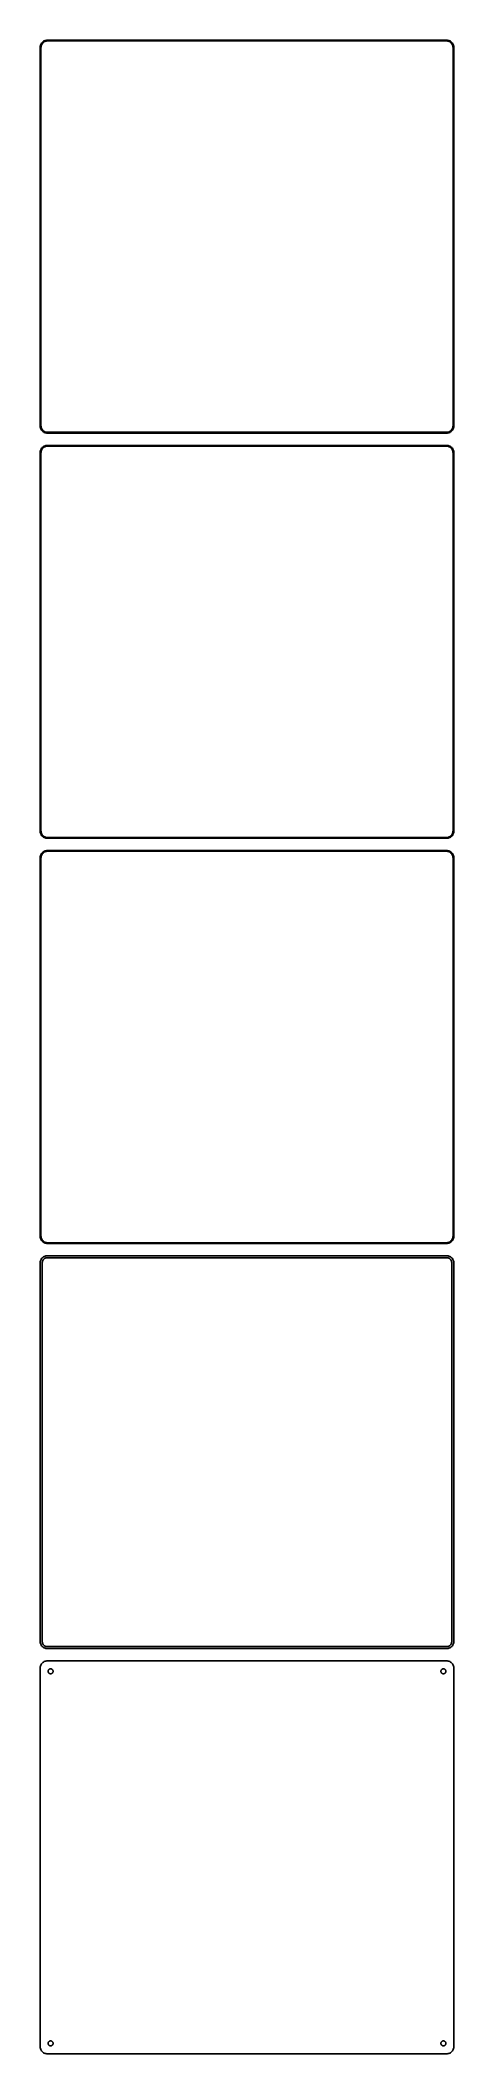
# Model space of a CAD drawing. Header units: metres. Extents: x -150 to 150, y 1034 to 2494.
import ezdxf

# ---------------------------------------------------------------- set-up
doc = ezdxf.new("R2010")
doc.units = ezdxf.units.M

msp = doc.modelspace()

# ---------------------------------------------------------------- linework, layer by layer
for p, q in [((-149.961, 2490.13), (-150, 2489.5)), ((-150, 2489.5), (-150, 2214.5)), ((-149.843, 2490.74), (-149.961, 2490.13)), ((-149.649, 2491.34), (-149.843, 2490.74)), ((-149.382, 2491.91), (-149.649, 2491.34)), ((-149.5, 2489.25), (-149.463, 2489.85)), ((-149.5, 2214.75), (-149.5, 2489.25)), ((-149.463, 2489.85), (-149.351, 2490.43)), ((-149.045, 2492.44), (-149.382, 2491.91)), ((-149.351, 2490.43), (-149.166, 2491)), ((-149.166, 2491), (-148.912, 2491.54)), ((-148.645, 2492.92), (-149.045, 2492.44)), ((-148.912, 2491.54), (-148.593, 2492.04)), ((-148.187, 2493.35), (-148.645, 2492.92)), ((-148.593, 2492.04), (-148.213, 2492.5)), ((-148.213, 2492.5), (-147.778, 2492.91)), ((-147.679, 2493.72), (-148.187, 2493.35)), ((-147.778, 2492.91), (-147.295, 2493.26)), ((-147.129, 2494.02), (-147.679, 2493.72)), ((-147.295, 2493.26), (-146.772, 2493.55)), ((-146.545, 2494.26), (-147.129, 2494.02)), ((-146.772, 2493.55), (-146.218, 2493.77)), ((-145.937, 2494.41), (-146.545, 2494.26)), ((-146.218, 2493.77), (-145.64, 2493.92)), ((-145.314, 2494.49), (-145.937, 2494.41)), ((-145.64, 2493.92), (-145.048, 2493.99)), ((145.314, 2494.49), (-145.314, 2494.49)), ((-145.048, 2493.99), (145.048, 2493.99)), ((145.048, 2493.99), (145.64, 2493.92)), ((145.937, 2494.41), (145.314, 2494.49)), ((145.64, 2493.92), (146.218, 2493.77)), ((146.545, 2494.26), (145.937, 2494.41)), ((146.218, 2493.77), (146.772, 2493.55)), ((147.129, 2494.02), (146.545, 2494.26)), ((146.772, 2493.55), (147.295, 2493.26)), ((147.679, 2493.72), (147.129, 2494.02)), ((147.295, 2493.26), (147.778, 2492.91)), ((148.187, 2493.35), (147.679, 2493.72)), ((147.778, 2492.91), (148.213, 2492.5)), ((148.645, 2492.92), (148.187, 2493.35)), ((148.213, 2492.5), (148.593, 2492.04)), ((148.593, 2492.04), (148.912, 2491.54)), ((149.045, 2492.44), (148.645, 2492.92)), ((148.912, 2491.54), (149.166, 2491)), ((149.382, 2491.91), (149.045, 2492.44)), ((149.166, 2491), (149.351, 2490.43)), ((149.351, 2490.43), (149.463, 2489.85)), ((149.649, 2491.34), (149.382, 2491.91)), ((149.463, 2489.85), (149.5, 2489.25)), ((149.5, 2489.25), (149.5, 2214.75)), ((149.843, 2490.74), (149.649, 2491.34)), ((149.961, 2490.13), (149.843, 2490.74)), ((150, 2489.5), (149.961, 2490.13)), ((150, 2214.5), (150, 2489.5)), ((-150, 2214.5), (-149.961, 2213.87)), ((-149.961, 2213.87), (-149.843, 2213.26)), ((-149.843, 2213.26), (-149.649, 2212.66)), ((-149.649, 2212.66), (-149.382, 2212.09)), ((-149.463, 2214.15), (-149.5, 2214.75)), ((-149.351, 2213.57), (-149.463, 2214.15)), ((-149.382, 2212.09), (-149.045, 2211.56)), ((-149.166, 2213), (-149.351, 2213.57)), ((-148.912, 2212.46), (-149.166, 2213)), ((-149.045, 2211.56), (-148.645, 2211.08)), ((-148.593, 2211.96), (-148.912, 2212.46)), ((-148.645, 2211.08), (-148.187, 2210.65)), ((-148.213, 2211.5), (-148.593, 2211.96)), ((-147.778, 2211.09), (-148.213, 2211.5)), ((-148.187, 2210.65), (-147.679, 2210.28)), ((-147.295, 2210.74), (-147.778, 2211.09)), ((-147.679, 2210.28), (-147.129, 2209.98)), ((-146.772, 2210.45), (-147.295, 2210.74)), ((-147.129, 2209.98), (-146.545, 2209.74)), ((-146.218, 2210.23), (-146.772, 2210.45)), ((-146.545, 2209.74), (-145.937, 2209.59)), ((-145.64, 2210.08), (-146.218, 2210.23)), ((-145.937, 2209.59), (-145.314, 2209.51)), ((-145.048, 2210.01), (-145.64, 2210.08)), ((-145.314, 2209.51), (145.314, 2209.51)), ((145.048, 2210.01), (-145.048, 2210.01)), ((145.64, 2210.08), (145.048, 2210.01)), ((145.314, 2209.51), (145.937, 2209.59)), ((146.218, 2210.23), (145.64, 2210.08)), ((145.937, 2209.59), (146.545, 2209.74)), ((146.772, 2210.45), (146.218, 2210.23)), ((146.545, 2209.74), (147.129, 2209.98)), ((147.295, 2210.74), (146.772, 2210.45)), ((147.129, 2209.98), (147.679, 2210.28)), ((147.778, 2211.09), (147.295, 2210.74)), ((147.679, 2210.28), (148.187, 2210.65)), ((148.213, 2211.5), (147.778, 2211.09)), ((148.187, 2210.65), (148.645, 2211.08)), ((148.593, 2211.96), (148.213, 2211.5)), ((148.912, 2212.46), (148.593, 2211.96)), ((148.645, 2211.08), (149.045, 2211.56)), ((149.166, 2213), (148.912, 2212.46)), ((149.045, 2211.56), (149.382, 2212.09)), ((149.351, 2213.57), (149.166, 2213)), ((149.463, 2214.15), (149.351, 2213.57)), ((149.382, 2212.09), (149.649, 2212.66)), ((149.5, 2214.75), (149.463, 2214.15)), ((149.649, 2212.66), (149.843, 2213.26)), ((149.843, 2213.26), (149.961, 2213.87)), ((149.961, 2213.87), (150, 2214.5)), ((-149.961, 2196.13), (-150, 2195.5)), ((-150, 2195.5), (-150, 1920.5)), ((-149.843, 2196.74), (-149.961, 2196.13)), ((-149.649, 2197.34), (-149.843, 2196.74)), ((-149.382, 2197.91), (-149.649, 2197.34)), ((-149.5, 2195.25), (-149.463, 2195.85)), ((-149.5, 1920.75), (-149.5, 2195.25)), ((-149.463, 2195.85), (-149.351, 2196.43)), ((-149.045, 2198.44), (-149.382, 2197.91)), ((-149.351, 2196.43), (-149.166, 2197)), ((-149.166, 2197), (-148.912, 2197.54)), ((-148.645, 2198.92), (-149.045, 2198.44)), ((-148.912, 2197.54), (-148.593, 2198.04)), ((-148.187, 2199.35), (-148.645, 2198.92)), ((-148.593, 2198.04), (-148.213, 2198.5)), ((-148.213, 2198.5), (-147.778, 2198.91)), ((-147.679, 2199.72), (-148.187, 2199.35)), ((-147.778, 2198.91), (-147.295, 2199.26)), ((-147.129, 2200.02), (-147.679, 2199.72)), ((-147.295, 2199.26), (-146.772, 2199.55)), ((-146.545, 2200.26), (-147.129, 2200.02)), ((-146.772, 2199.55), (-146.218, 2199.77)), ((-145.937, 2200.41), (-146.545, 2200.26)), ((-146.218, 2199.77), (-145.64, 2199.92)), ((-145.314, 2200.49), (-145.937, 2200.41)), ((-145.64, 2199.92), (-145.048, 2199.99)), ((145.314, 2200.49), (-145.314, 2200.49)), ((-145.048, 2199.99), (145.048, 2199.99)), ((145.048, 2199.99), (145.64, 2199.92)), ((145.937, 2200.41), (145.314, 2200.49)), ((145.64, 2199.92), (146.218, 2199.77)), ((146.545, 2200.26), (145.937, 2200.41)), ((146.218, 2199.77), (146.772, 2199.55)), ((147.129, 2200.02), (146.545, 2200.26)), ((146.772, 2199.55), (147.295, 2199.26)), ((147.679, 2199.72), (147.129, 2200.02)), ((147.295, 2199.26), (147.778, 2198.91)), ((148.187, 2199.35), (147.679, 2199.72)), ((147.778, 2198.91), (148.213, 2198.5)), ((148.645, 2198.92), (148.187, 2199.35)), ((148.213, 2198.5), (148.593, 2198.04)), ((148.593, 2198.04), (148.912, 2197.54)), ((149.045, 2198.44), (148.645, 2198.92)), ((148.912, 2197.54), (149.166, 2197)), ((149.382, 2197.91), (149.045, 2198.44)), ((149.166, 2197), (149.351, 2196.43)), ((149.351, 2196.43), (149.463, 2195.85)), ((149.649, 2197.34), (149.382, 2197.91)), ((149.463, 2195.85), (149.5, 2195.25)), ((149.5, 2195.25), (149.5, 1920.75)), ((149.843, 2196.74), (149.649, 2197.34)), ((149.961, 2196.13), (149.843, 2196.74)), ((150, 2195.5), (149.961, 2196.13)), ((150, 1920.5), (150, 2195.5)), ((-150, 1920.5), (-149.961, 1919.87)), ((-149.961, 1919.87), (-149.843, 1919.26)), ((-149.843, 1919.26), (-149.649, 1918.66)), ((-149.649, 1918.66), (-149.382, 1918.09)), ((-149.463, 1920.15), (-149.5, 1920.75)), ((-149.351, 1919.57), (-149.463, 1920.15)), ((-149.382, 1918.09), (-149.045, 1917.56)), ((-149.166, 1919), (-149.351, 1919.57)), ((-148.912, 1918.46), (-149.166, 1919)), ((-149.045, 1917.56), (-148.645, 1917.08)), ((-148.593, 1917.96), (-148.912, 1918.46)), ((-148.645, 1917.08), (-148.187, 1916.65)), ((-148.213, 1917.5), (-148.593, 1917.96)), ((-147.778, 1917.09), (-148.213, 1917.5)), ((-148.187, 1916.65), (-147.679, 1916.28)), ((-147.295, 1916.74), (-147.778, 1917.09)), ((-147.679, 1916.28), (-147.129, 1915.98)), ((-146.772, 1916.45), (-147.295, 1916.74)), ((-147.129, 1915.98), (-146.545, 1915.74)), ((-146.218, 1916.23), (-146.772, 1916.45)), ((-146.545, 1915.74), (-145.937, 1915.59)), ((-145.64, 1916.08), (-146.218, 1916.23)), ((-145.937, 1915.59), (-145.314, 1915.51)), ((-145.048, 1916.01), (-145.64, 1916.08)), ((-145.314, 1915.51), (145.314, 1915.51)), ((145.048, 1916.01), (-145.048, 1916.01)), ((145.64, 1916.08), (145.048, 1916.01)), ((145.314, 1915.51), (145.937, 1915.59)), ((146.218, 1916.23), (145.64, 1916.08)), ((145.937, 1915.59), (146.545, 1915.74)), ((146.772, 1916.45), (146.218, 1916.23)), ((146.545, 1915.74), (147.129, 1915.98)), ((147.295, 1916.74), (146.772, 1916.45)), ((147.129, 1915.98), (147.679, 1916.28)), ((147.778, 1917.09), (147.295, 1916.74)), ((147.679, 1916.28), (148.187, 1916.65)), ((148.213, 1917.5), (147.778, 1917.09)), ((148.187, 1916.65), (148.645, 1917.08)), ((148.593, 1917.96), (148.213, 1917.5)), ((148.912, 1918.46), (148.593, 1917.96)), ((148.645, 1917.08), (149.045, 1917.56)), ((149.166, 1919), (148.912, 1918.46)), ((149.045, 1917.56), (149.382, 1918.09)), ((149.351, 1919.57), (149.166, 1919)), ((149.463, 1920.15), (149.351, 1919.57)), ((149.382, 1918.09), (149.649, 1918.66)), ((149.5, 1920.75), (149.463, 1920.15)), ((149.649, 1918.66), (149.843, 1919.26)), ((149.843, 1919.26), (149.961, 1919.87)), ((149.961, 1919.87), (150, 1920.5)), ((-149.961, 1902.13), (-150, 1901.5)), ((-150, 1901.5), (-150, 1626.5)), ((-149.843, 1902.74), (-149.961, 1902.13)), ((-149.649, 1903.34), (-149.843, 1902.74)), ((-149.382, 1903.91), (-149.649, 1903.34)), ((-149.5, 1901.25), (-149.463, 1901.85)), ((-149.5, 1626.75), (-149.5, 1901.25)), ((-149.463, 1901.85), (-149.351, 1902.43)), ((-149.045, 1904.44), (-149.382, 1903.91)), ((-149.351, 1902.43), (-149.166, 1903)), ((-149.166, 1903), (-148.912, 1903.54)), ((-148.645, 1904.92), (-149.045, 1904.44)), ((-148.912, 1903.54), (-148.593, 1904.04)), ((-148.187, 1905.35), (-148.645, 1904.92)), ((-148.593, 1904.04), (-148.213, 1904.5)), ((-148.213, 1904.5), (-147.778, 1904.91)), ((-147.679, 1905.72), (-148.187, 1905.35)), ((-147.778, 1904.91), (-147.295, 1905.26)), ((-147.129, 1906.02), (-147.679, 1905.72)), ((-147.295, 1905.26), (-146.772, 1905.55)), ((-146.545, 1906.26), (-147.129, 1906.02)), ((-146.772, 1905.55), (-146.218, 1905.77)), ((-145.937, 1906.41), (-146.545, 1906.26)), ((-146.218, 1905.77), (-145.64, 1905.92)), ((-145.314, 1906.49), (-145.937, 1906.41)), ((-145.64, 1905.92), (-145.048, 1905.99)), ((145.314, 1906.49), (-145.314, 1906.49)), ((-145.048, 1905.99), (145.048, 1905.99)), ((145.048, 1905.99), (145.64, 1905.92)), ((145.937, 1906.41), (145.314, 1906.49)), ((145.64, 1905.92), (146.218, 1905.77)), ((146.545, 1906.26), (145.937, 1906.41)), ((146.218, 1905.77), (146.772, 1905.55)), ((147.129, 1906.02), (146.545, 1906.26)), ((146.772, 1905.55), (147.295, 1905.26)), ((147.679, 1905.72), (147.129, 1906.02)), ((147.295, 1905.26), (147.778, 1904.91)), ((148.187, 1905.35), (147.679, 1905.72)), ((147.778, 1904.91), (148.213, 1904.5)), ((148.645, 1904.92), (148.187, 1905.35)), ((148.213, 1904.5), (148.593, 1904.04)), ((148.593, 1904.04), (148.912, 1903.54)), ((149.045, 1904.44), (148.645, 1904.92)), ((148.912, 1903.54), (149.166, 1903)), ((149.382, 1903.91), (149.045, 1904.44)), ((149.166, 1903), (149.351, 1902.43)), ((149.351, 1902.43), (149.463, 1901.85)), ((149.649, 1903.34), (149.382, 1903.91)), ((149.463, 1901.85), (149.5, 1901.25)), ((149.5, 1901.25), (149.5, 1626.75)), ((149.843, 1902.74), (149.649, 1903.34)), ((149.961, 1902.13), (149.843, 1902.74)), ((150, 1901.5), (149.961, 1902.13)), ((150, 1626.5), (150, 1901.5)), ((-150, 1626.5), (-149.961, 1625.87)), ((-149.961, 1625.87), (-149.843, 1625.26)), ((-149.843, 1625.26), (-149.649, 1624.66)), ((-149.649, 1624.66), (-149.382, 1624.09)), ((-149.463, 1626.15), (-149.5, 1626.75)), ((-149.351, 1625.57), (-149.463, 1626.15)), ((-149.382, 1624.09), (-149.045, 1623.56)), ((-149.166, 1625), (-149.351, 1625.57)), ((-148.912, 1624.46), (-149.166, 1625)), ((-149.045, 1623.56), (-148.645, 1623.08)), ((-148.593, 1623.96), (-148.912, 1624.46)), ((-148.645, 1623.08), (-148.187, 1622.65)), ((-148.213, 1623.5), (-148.593, 1623.96)), ((-147.778, 1623.09), (-148.213, 1623.5)), ((-148.187, 1622.65), (-147.679, 1622.28)), ((-147.295, 1622.74), (-147.778, 1623.09)), ((-147.679, 1622.28), (-147.129, 1621.98)), ((-146.772, 1622.45), (-147.295, 1622.74)), ((-147.129, 1621.98), (-146.545, 1621.74)), ((-146.218, 1622.23), (-146.772, 1622.45)), ((-146.545, 1621.74), (-145.937, 1621.59)), ((-145.64, 1622.08), (-146.218, 1622.23)), ((-145.048, 1622.01), (-145.64, 1622.08)), ((145.048, 1622.01), (-145.048, 1622.01)), ((145.64, 1622.08), (145.048, 1622.01)), ((146.218, 1622.23), (145.64, 1622.08)), ((145.937, 1621.59), (146.545, 1621.74)), ((146.772, 1622.45), (146.218, 1622.23)), ((146.545, 1621.74), (147.129, 1621.98)), ((147.295, 1622.74), (146.772, 1622.45)), ((147.129, 1621.98), (147.679, 1622.28)), ((147.778, 1623.09), (147.295, 1622.74)), ((147.679, 1622.28), (148.187, 1622.65)), ((148.213, 1623.5), (147.778, 1623.09)), ((148.187, 1622.65), (148.645, 1623.08)), ((148.593, 1623.96), (148.213, 1623.5)), ((148.912, 1624.46), (148.593, 1623.96)), ((148.645, 1623.08), (149.045, 1623.56)), ((149.166, 1625), (148.912, 1624.46)), ((149.045, 1623.56), (149.382, 1624.09)), ((149.351, 1625.57), (149.166, 1625)), ((149.463, 1626.15), (149.351, 1625.57)), ((149.382, 1624.09), (149.649, 1624.66)), ((149.5, 1626.75), (149.463, 1626.15)), ((149.649, 1624.66), (149.843, 1625.26)), ((149.843, 1625.26), (149.961, 1625.87)), ((149.961, 1625.87), (150, 1626.5)), ((-149.961, 1608.13), (-150, 1607.5)), ((-150, 1607.5), (-150, 1332.5)), ((-149.843, 1608.74), (-149.961, 1608.13)), ((-149.649, 1609.34), (-149.843, 1608.74)), ((-149.382, 1609.91), (-149.649, 1609.34)), ((-149.045, 1610.44), (-149.382, 1609.91)), ((-148.645, 1610.92), (-149.045, 1610.44)), ((-148.187, 1611.35), (-148.645, 1610.92)), ((-148.619, 1607.25), (-148.589, 1607.73)), ((-148.619, 1332.75), (-148.619, 1607.25)), ((-148.589, 1607.73), (-148.498, 1608.21)), ((-148.498, 1608.21), (-148.348, 1608.67)), ((-148.348, 1608.67), (-148.141, 1609.11)), ((-147.679, 1611.72), (-148.187, 1611.35)), ((-148.141, 1609.11), (-147.88, 1609.52)), ((-147.88, 1609.52), (-147.571, 1609.9)), ((-147.129, 1612.02), (-147.679, 1611.72)), ((-147.571, 1609.9), (-147.216, 1610.23)), ((-147.216, 1610.23), (-146.823, 1610.52)), ((-146.545, 1612.26), (-147.129, 1612.02)), ((-146.823, 1610.52), (-146.398, 1610.75)), ((-145.937, 1612.41), (-146.545, 1612.26)), ((-146.398, 1610.75), (-145.946, 1610.93)), ((-145.946, 1610.93), (-145.475, 1611.05)), ((-145.937, 1621.59), (-145.314, 1621.51)), ((-145.314, 1612.49), (-145.937, 1612.41)), ((-145.475, 1611.05), (-144.993, 1611.11)), ((-145.314, 1621.51), (145.314, 1621.51)), ((145.314, 1612.49), (-145.314, 1612.49)), ((-144.993, 1611.11), (144.993, 1611.11)), ((144.993, 1611.11), (145.475, 1611.05)), ((145.314, 1621.51), (145.937, 1621.59)), ((145.937, 1612.41), (145.314, 1612.49)), ((145.475, 1611.05), (145.946, 1610.93)), ((146.545, 1612.26), (145.937, 1612.41)), ((145.946, 1610.93), (146.398, 1610.75)), ((146.398, 1610.75), (146.823, 1610.52)), ((147.129, 1612.02), (146.545, 1612.26)), ((146.823, 1610.52), (147.216, 1610.23)), ((147.679, 1611.72), (147.129, 1612.02)), ((147.216, 1610.23), (147.571, 1609.9)), ((147.571, 1609.9), (147.88, 1609.52)), ((148.187, 1611.35), (147.679, 1611.72)), ((147.88, 1609.52), (148.141, 1609.11)), ((148.141, 1609.11), (148.348, 1608.67)), ((148.645, 1610.92), (148.187, 1611.35)), ((148.348, 1608.67), (148.498, 1608.21)), ((148.498, 1608.21), (148.589, 1607.73)), ((148.589, 1607.73), (148.619, 1607.25)), ((148.619, 1607.25), (148.619, 1332.75)), ((149.045, 1610.44), (148.645, 1610.92)), ((149.382, 1609.91), (149.045, 1610.44)), ((149.649, 1609.34), (149.382, 1609.91)), ((149.843, 1608.74), (149.649, 1609.34)), ((149.961, 1608.13), (149.843, 1608.74)), ((150, 1607.5), (149.961, 1608.13)), ((150, 1332.5), (150, 1607.5)), ((-150, 1332.5), (-149.961, 1331.87)), ((-149.961, 1331.87), (-149.843, 1331.26)), ((-149.843, 1331.26), (-149.649, 1330.66)), ((-149.649, 1330.66), (-149.382, 1330.09)), ((-149.382, 1330.09), (-149.045, 1329.56)), ((-149.045, 1329.56), (-148.645, 1329.08)), ((-148.589, 1332.27), (-148.619, 1332.75)), ((-148.498, 1331.79), (-148.589, 1332.27)), ((-148.348, 1331.33), (-148.498, 1331.79)), ((-148.141, 1330.89), (-148.348, 1331.33)), ((-147.88, 1330.48), (-148.141, 1330.89)), ((-147.571, 1330.1), (-147.88, 1330.48)), ((-147.216, 1329.77), (-147.571, 1330.1)), ((-146.823, 1329.48), (-147.216, 1329.77)), ((147.216, 1329.77), (146.823, 1329.48)), ((147.571, 1330.1), (147.216, 1329.77)), ((147.88, 1330.48), (147.571, 1330.1)), ((148.141, 1330.89), (147.88, 1330.48)), ((148.348, 1331.33), (148.141, 1330.89)), ((148.498, 1331.79), (148.348, 1331.33)), ((148.589, 1332.27), (148.498, 1331.79)), ((148.619, 1332.75), (148.589, 1332.27)), ((148.645, 1329.08), (149.045, 1329.56)), ((149.045, 1329.56), (149.382, 1330.09)), ((149.382, 1330.09), (149.649, 1330.66)), ((149.649, 1330.66), (149.843, 1331.26)), ((149.843, 1331.26), (149.961, 1331.87)), ((149.961, 1331.87), (150, 1332.5)), ((-149.649, 1315.34), (-149.843, 1314.74)), ((-149.382, 1315.91), (-149.649, 1315.34)), ((-149.045, 1316.44), (-149.382, 1315.91)), ((-148.645, 1316.92), (-149.045, 1316.44)), ((-148.645, 1329.08), (-148.187, 1328.65)), ((-148.187, 1317.35), (-148.645, 1316.92)), ((-148.187, 1328.65), (-147.679, 1328.28)), ((-147.679, 1317.72), (-148.187, 1317.35)), ((-147.679, 1328.28), (-147.129, 1327.98)), ((-147.129, 1318.02), (-147.679, 1317.72)), ((-147.129, 1327.98), (-146.545, 1327.74)), ((-146.545, 1318.26), (-147.129, 1318.02)), ((-146.398, 1329.25), (-146.823, 1329.48)), ((-146.545, 1327.74), (-145.937, 1327.59)), ((-145.937, 1318.41), (-146.545, 1318.26)), ((-145.946, 1329.07), (-146.398, 1329.25)), ((-145.475, 1328.95), (-145.946, 1329.07)), ((-145.937, 1327.59), (-145.314, 1327.51)), ((-145.314, 1318.49), (-145.937, 1318.41)), ((-144.993, 1328.89), (-145.475, 1328.95)), ((-145.314, 1327.51), (145.314, 1327.51)), ((145.314, 1318.49), (-145.314, 1318.49)), ((144.993, 1328.89), (-144.993, 1328.89)), ((145.475, 1328.95), (144.993, 1328.89)), ((145.314, 1327.51), (145.937, 1327.59)), ((145.937, 1318.41), (145.314, 1318.49)), ((145.946, 1329.07), (145.475, 1328.95)), ((145.937, 1327.59), (146.545, 1327.74)), ((146.545, 1318.26), (145.937, 1318.41)), ((146.398, 1329.25), (145.946, 1329.07)), ((146.823, 1329.48), (146.398, 1329.25)), ((146.545, 1327.74), (147.129, 1327.98)), ((147.129, 1318.02), (146.545, 1318.26)), ((147.129, 1327.98), (147.679, 1328.28)), ((147.679, 1317.72), (147.129, 1318.02)), ((147.679, 1328.28), (148.187, 1328.65)), ((148.187, 1317.35), (147.679, 1317.72)), ((148.187, 1328.65), (148.645, 1329.08)), ((148.645, 1316.92), (148.187, 1317.35)), ((149.045, 1316.44), (148.645, 1316.92)), ((149.382, 1315.91), (149.045, 1316.44)), ((149.649, 1315.34), (149.382, 1315.91)), ((149.843, 1314.74), (149.649, 1315.34)), ((-149.961, 1314.13), (-150, 1313.5)), ((-150, 1313.5), (-150, 1038.5)), ((-149.843, 1314.74), (-149.961, 1314.13)), ((-144.3, 1311), (-144.286, 1311.23)), ((-144.286, 1310.77), (-144.3, 1311)), ((-144.286, 1311.23), (-144.243, 1311.45)), ((-144.243, 1310.55), (-144.286, 1310.77)), ((-144.243, 1311.45), (-144.174, 1311.66)), ((-144.174, 1310.34), (-144.243, 1310.55)), ((-144.174, 1311.66), (-144.077, 1311.87)), ((-144.077, 1310.13), (-144.174, 1310.34)), ((-144.077, 1311.87), (-143.956, 1312.06)), ((-143.956, 1309.94), (-144.077, 1310.13)), ((-143.956, 1312.06), (-143.812, 1312.23)), ((-143.812, 1309.77), (-143.956, 1309.94)), ((-143.812, 1312.23), (-143.647, 1312.39)), ((-143.647, 1309.61), (-143.812, 1309.77)), ((-143.647, 1312.39), (-143.464, 1312.52)), ((-143.464, 1309.48), (-143.647, 1309.61)), ((-143.464, 1312.52), (-143.266, 1312.63)), ((-143.266, 1309.37), (-143.464, 1309.48)), ((-143.266, 1312.63), (-143.056, 1312.71)), ((-143.056, 1309.29), (-143.266, 1309.37)), ((-143.056, 1312.71), (-142.837, 1312.77)), ((-142.837, 1309.23), (-143.056, 1309.29)), ((-142.837, 1312.77), (-142.613, 1312.8)), ((-142.613, 1309.2), (-142.837, 1309.23)), ((-142.613, 1312.8), (-142.387, 1312.8)), ((-142.387, 1309.2), (-142.613, 1309.2)), ((-142.387, 1312.8), (-142.163, 1312.77)), ((-142.163, 1309.23), (-142.387, 1309.2)), ((-142.163, 1312.77), (-141.944, 1312.71)), ((-141.944, 1309.29), (-142.163, 1309.23)), ((-141.944, 1312.71), (-141.734, 1312.63)), ((-141.734, 1309.37), (-141.944, 1309.29)), ((-141.734, 1312.63), (-141.536, 1312.52)), ((-141.536, 1309.48), (-141.734, 1309.37)), ((-141.536, 1312.52), (-141.353, 1312.39)), ((-141.353, 1309.61), (-141.536, 1309.48)), ((-141.353, 1312.39), (-141.188, 1312.23)), ((-141.188, 1309.77), (-141.353, 1309.61)), ((-141.188, 1312.23), (-141.044, 1312.06)), ((-141.044, 1309.94), (-141.188, 1309.77)), ((-141.044, 1312.06), (-140.923, 1311.87)), ((-140.923, 1310.13), (-141.044, 1309.94)), ((-140.923, 1311.87), (-140.826, 1311.66)), ((-140.826, 1310.34), (-140.923, 1310.13)), ((-140.826, 1311.66), (-140.757, 1311.45)), ((-140.757, 1310.55), (-140.826, 1310.34)), ((-140.757, 1311.45), (-140.714, 1311.23)), ((-140.714, 1310.77), (-140.757, 1310.55)), ((-140.714, 1311.23), (-140.7, 1311)), ((-140.7, 1311), (-140.714, 1310.77)), ((140.7, 1311), (140.714, 1311.23)), ((140.714, 1310.77), (140.7, 1311)), ((140.714, 1311.23), (140.757, 1311.45)), ((140.757, 1310.55), (140.714, 1310.77)), ((140.757, 1311.45), (140.826, 1311.66)), ((140.826, 1310.34), (140.757, 1310.55)), ((140.826, 1311.66), (140.923, 1311.87)), ((140.923, 1310.13), (140.826, 1310.34)), ((140.923, 1311.87), (141.044, 1312.06)), ((141.044, 1309.94), (140.923, 1310.13)), ((141.044, 1312.06), (141.188, 1312.23)), ((141.188, 1309.77), (141.044, 1309.94)), ((141.188, 1312.23), (141.353, 1312.39)), ((141.353, 1309.61), (141.188, 1309.77)), ((141.353, 1312.39), (141.536, 1312.52)), ((141.536, 1309.48), (141.353, 1309.61)), ((141.536, 1312.52), (141.734, 1312.63)), ((141.734, 1309.37), (141.536, 1309.48)), ((141.734, 1312.63), (141.944, 1312.71)), ((141.944, 1309.29), (141.734, 1309.37)), ((141.944, 1312.71), (142.163, 1312.77)), ((142.163, 1309.23), (141.944, 1309.29)), ((142.163, 1312.77), (142.387, 1312.8)), ((142.387, 1309.2), (142.163, 1309.23)), ((142.387, 1312.8), (142.613, 1312.8)), ((142.613, 1309.2), (142.387, 1309.2)), ((142.613, 1312.8), (142.837, 1312.77)), ((142.837, 1309.23), (142.613, 1309.2)), ((142.837, 1312.77), (143.056, 1312.71)), ((143.056, 1309.29), (142.837, 1309.23)), ((143.056, 1312.71), (143.266, 1312.63)), ((143.266, 1309.37), (143.056, 1309.29)), ((143.266, 1312.63), (143.464, 1312.52)), ((143.464, 1309.48), (143.266, 1309.37)), ((143.464, 1312.52), (143.647, 1312.39)), ((143.647, 1309.61), (143.464, 1309.48)), ((143.647, 1312.39), (143.812, 1312.23)), ((143.812, 1309.77), (143.647, 1309.61)), ((143.812, 1312.23), (143.956, 1312.06)), ((143.956, 1309.94), (143.812, 1309.77)), ((143.956, 1312.06), (144.077, 1311.87)), ((144.077, 1310.13), (143.956, 1309.94)), ((144.077, 1311.87), (144.174, 1311.66)), ((144.174, 1310.34), (144.077, 1310.13)), ((144.174, 1311.66), (144.243, 1311.45)), ((144.243, 1310.55), (144.174, 1310.34)), ((144.243, 1311.45), (144.286, 1311.23)), ((144.286, 1310.77), (144.243, 1310.55)), ((144.286, 1311.23), (144.3, 1311)), ((144.3, 1311), (144.286, 1310.77)), ((149.961, 1314.13), (149.843, 1314.74)), ((150, 1313.5), (149.961, 1314.13)), ((150, 1038.5), (150, 1313.5)), ((-150, 1038.5), (-149.961, 1037.87)), ((-149.961, 1037.87), (-149.843, 1037.26)), ((-144.3, 1041), (-144.286, 1041.23)), ((-144.286, 1040.77), (-144.3, 1041)), ((-144.286, 1041.23), (-144.243, 1041.45)), ((-144.243, 1040.55), (-144.286, 1040.77)), ((-144.243, 1041.45), (-144.174, 1041.66)), ((-144.174, 1040.34), (-144.243, 1040.55)), ((-144.174, 1041.66), (-144.077, 1041.87)), ((-144.077, 1040.13), (-144.174, 1040.34)), ((-144.077, 1041.87), (-143.956, 1042.06)), ((-143.956, 1039.94), (-144.077, 1040.13)), ((-143.956, 1042.06), (-143.812, 1042.23)), ((-143.812, 1039.77), (-143.956, 1039.94)), ((-143.812, 1042.23), (-143.647, 1042.39)), ((-143.647, 1039.61), (-143.812, 1039.77)), ((-143.647, 1042.39), (-143.464, 1042.52)), ((-143.464, 1039.48), (-143.647, 1039.61)), ((-143.464, 1042.52), (-143.266, 1042.63)), ((-143.266, 1039.37), (-143.464, 1039.48)), ((-143.266, 1042.63), (-143.056, 1042.71)), ((-143.056, 1039.29), (-143.266, 1039.37)), ((-143.056, 1042.71), (-142.837, 1042.77)), ((-142.837, 1039.23), (-143.056, 1039.29)), ((-142.837, 1042.77), (-142.613, 1042.8)), ((-142.613, 1039.2), (-142.837, 1039.23)), ((-142.613, 1042.8), (-142.387, 1042.8)), ((-142.387, 1039.2), (-142.613, 1039.2)), ((-142.387, 1042.8), (-142.163, 1042.77)), ((-142.163, 1039.23), (-142.387, 1039.2)), ((-142.163, 1042.77), (-141.944, 1042.71)), ((-141.944, 1039.29), (-142.163, 1039.23)), ((-141.944, 1042.71), (-141.734, 1042.63)), ((-141.734, 1039.37), (-141.944, 1039.29)), ((-141.734, 1042.63), (-141.536, 1042.52)), ((-141.536, 1039.48), (-141.734, 1039.37)), ((-141.536, 1042.52), (-141.353, 1042.39)), ((-141.353, 1039.61), (-141.536, 1039.48)), ((-141.353, 1042.39), (-141.188, 1042.23)), ((-141.188, 1039.77), (-141.353, 1039.61)), ((-141.188, 1042.23), (-141.044, 1042.06)), ((-141.044, 1039.94), (-141.188, 1039.77)), ((-141.044, 1042.06), (-140.923, 1041.87)), ((-140.923, 1040.13), (-141.044, 1039.94)), ((-140.923, 1041.87), (-140.826, 1041.66)), ((-140.826, 1040.34), (-140.923, 1040.13)), ((-140.826, 1041.66), (-140.757, 1041.45)), ((-140.757, 1040.55), (-140.826, 1040.34)), ((-140.757, 1041.45), (-140.714, 1041.23)), ((-140.714, 1040.77), (-140.757, 1040.55)), ((-140.714, 1041.23), (-140.7, 1041)), ((-140.7, 1041), (-140.714, 1040.77)), ((140.7, 1041), (140.714, 1041.23)), ((140.714, 1040.77), (140.7, 1041)), ((140.714, 1041.23), (140.757, 1041.45)), ((140.757, 1040.55), (140.714, 1040.77)), ((140.757, 1041.45), (140.826, 1041.66)), ((140.826, 1040.34), (140.757, 1040.55)), ((140.826, 1041.66), (140.923, 1041.87)), ((140.923, 1040.13), (140.826, 1040.34)), ((140.923, 1041.87), (141.044, 1042.06)), ((141.044, 1039.94), (140.923, 1040.13)), ((141.044, 1042.06), (141.188, 1042.23)), ((141.188, 1039.77), (141.044, 1039.94)), ((141.188, 1042.23), (141.353, 1042.39)), ((141.353, 1039.61), (141.188, 1039.77)), ((141.353, 1042.39), (141.536, 1042.52)), ((141.536, 1039.48), (141.353, 1039.61)), ((141.536, 1042.52), (141.734, 1042.63)), ((141.734, 1039.37), (141.536, 1039.48)), ((141.734, 1042.63), (141.944, 1042.71)), ((141.944, 1039.29), (141.734, 1039.37)), ((141.944, 1042.71), (142.163, 1042.77)), ((142.163, 1039.23), (141.944, 1039.29)), ((142.163, 1042.77), (142.387, 1042.8)), ((142.387, 1039.2), (142.163, 1039.23)), ((142.387, 1042.8), (142.613, 1042.8)), ((142.613, 1039.2), (142.387, 1039.2)), ((142.613, 1042.8), (142.837, 1042.77)), ((142.837, 1039.23), (142.613, 1039.2)), ((142.837, 1042.77), (143.056, 1042.71)), ((143.056, 1039.29), (142.837, 1039.23)), ((143.056, 1042.71), (143.266, 1042.63)), ((143.266, 1039.37), (143.056, 1039.29)), ((143.266, 1042.63), (143.464, 1042.52)), ((143.464, 1039.48), (143.266, 1039.37)), ((143.464, 1042.52), (143.647, 1042.39)), ((143.647, 1039.61), (143.464, 1039.48)), ((143.647, 1042.39), (143.812, 1042.23)), ((143.812, 1039.77), (143.647, 1039.61)), ((143.812, 1042.23), (143.956, 1042.06)), ((143.956, 1039.94), (143.812, 1039.77)), ((143.956, 1042.06), (144.077, 1041.87)), ((144.077, 1040.13), (143.956, 1039.94)), ((144.077, 1041.87), (144.174, 1041.66)), ((144.174, 1040.34), (144.077, 1040.13)), ((144.174, 1041.66), (144.243, 1041.45)), ((144.243, 1040.55), (144.174, 1040.34)), ((144.243, 1041.45), (144.286, 1041.23)), ((144.286, 1040.77), (144.243, 1040.55)), ((144.286, 1041.23), (144.3, 1041)), ((144.3, 1041), (144.286, 1040.77)), ((149.843, 1037.26), (149.961, 1037.87)), ((149.961, 1037.87), (150, 1038.5)), ((-149.843, 1037.26), (-149.649, 1036.66)), ((-149.649, 1036.66), (-149.382, 1036.09)), ((-149.382, 1036.09), (-149.045, 1035.56)), ((-149.045, 1035.56), (-148.645, 1035.08)), ((-148.645, 1035.08), (-148.187, 1034.65)), ((-148.187, 1034.65), (-147.679, 1034.28)), ((-147.679, 1034.28), (-147.129, 1033.98)), ((-147.129, 1033.98), (-146.545, 1033.74)), ((-146.545, 1033.74), (-145.937, 1033.59)), ((-145.937, 1033.59), (-145.314, 1033.51)), ((-145.314, 1033.51), (145.314, 1033.51)), ((145.314, 1033.51), (145.937, 1033.59)), ((145.937, 1033.59), (146.545, 1033.74)), ((146.545, 1033.74), (147.129, 1033.98)), ((147.129, 1033.98), (147.679, 1034.28)), ((147.679, 1034.28), (148.187, 1034.65)), ((148.187, 1034.65), (148.645, 1035.08)), ((148.645, 1035.08), (149.045, 1035.56)), ((149.045, 1035.56), (149.382, 1036.09)), ((149.382, 1036.09), (149.649, 1036.66)), ((149.649, 1036.66), (149.843, 1037.26))]:
    msp.add_line(p, q)

doc.saveas('drawing.dxf')
